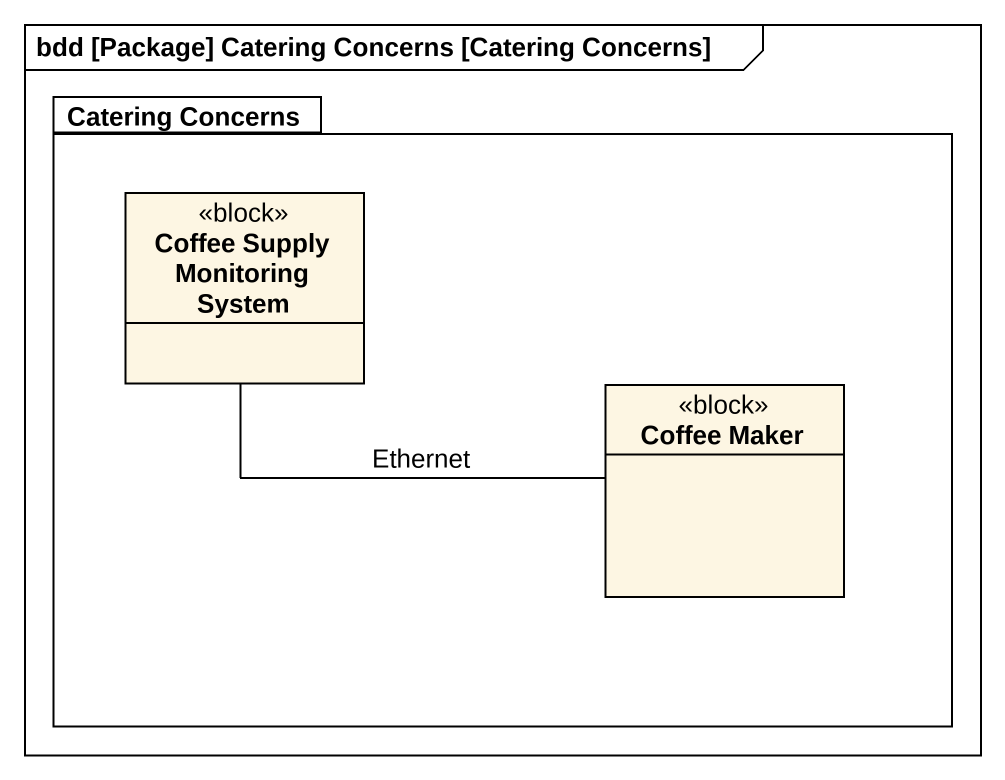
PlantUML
@startuml
mainframe bdd [Package] Catering Concerns [Catering Concerns]
hide circle
hide empty members
package "Catering Concerns" as Catering_Concerns {
  class "Coffee Supply Monitoring System" as Coffee_Supply_Monitoring <<block>>
  class "Coffee Maker" as Coffee_Maker <<block>>
}
Coffee_Supply_Monitoring -right- Coffee_Maker : Ethernet
@enduml
